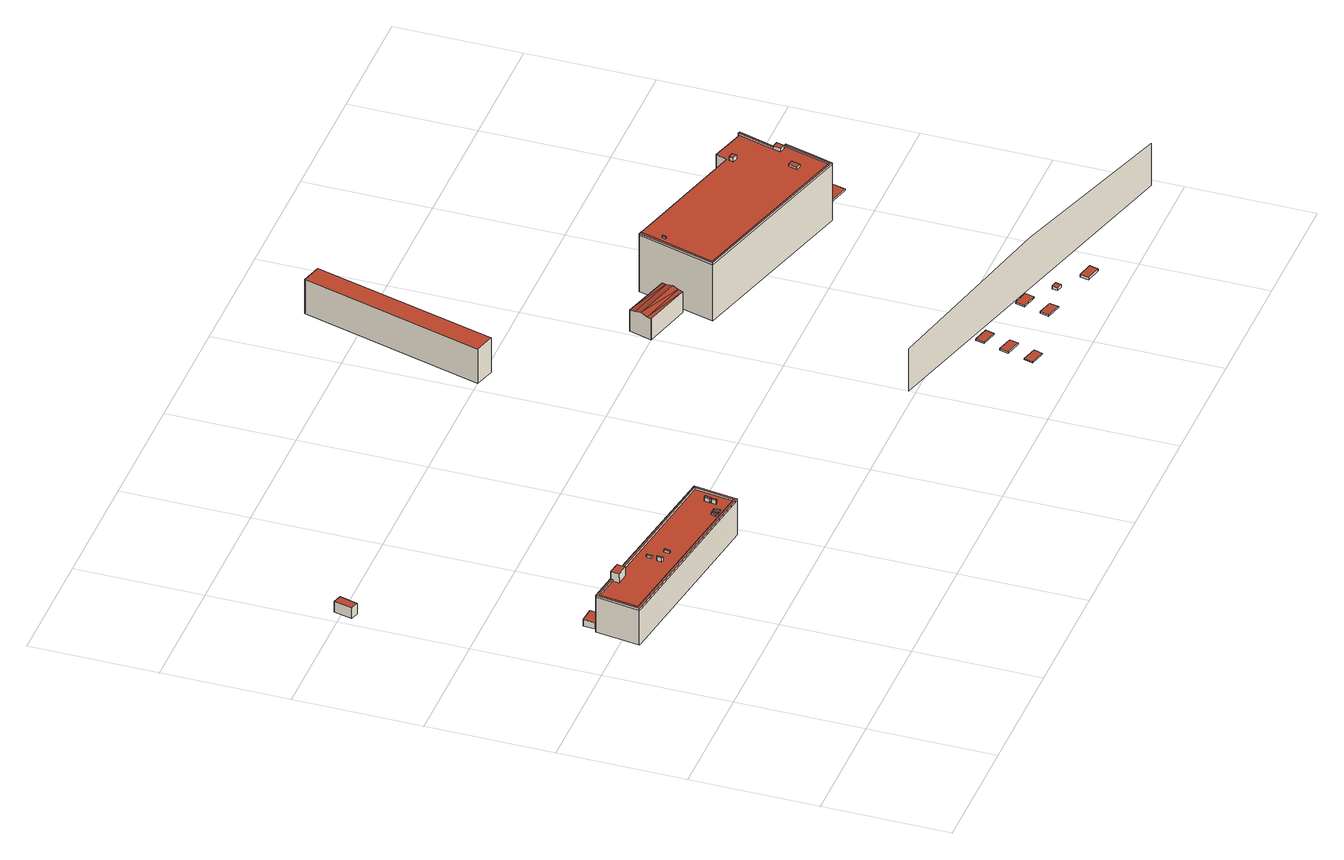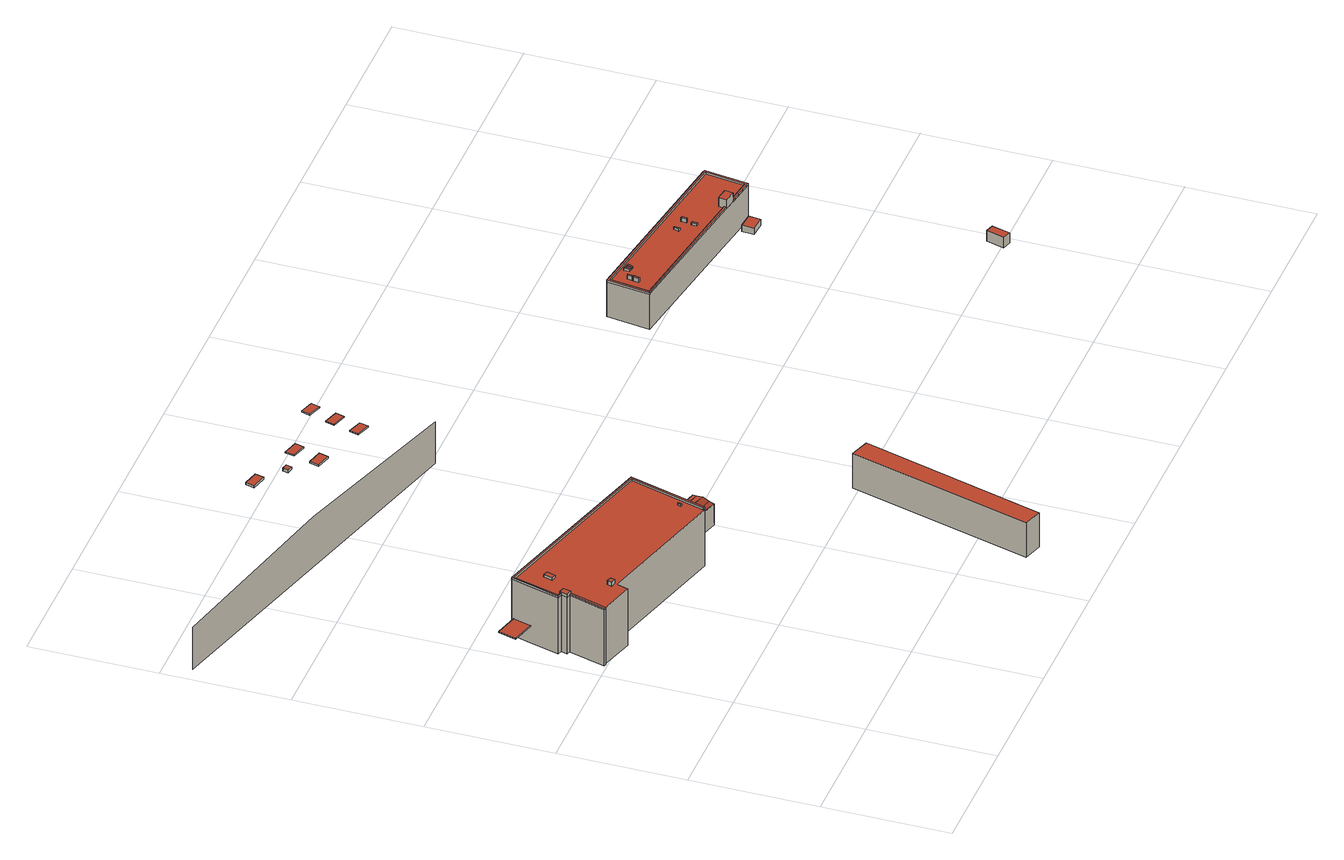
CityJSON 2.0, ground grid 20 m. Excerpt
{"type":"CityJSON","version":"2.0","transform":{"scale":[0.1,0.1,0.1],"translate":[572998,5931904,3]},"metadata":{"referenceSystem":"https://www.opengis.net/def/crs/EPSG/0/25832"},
"CityObjects":{
"building1":{"type":"Building","attributes":{"Grundfläche 2D":"4.624309","Grundhöhe NN":"3.752"},"geometry":[{"type":"Solid","lod":"3","boundaries":[[[[0,1,2,3]],[[4,5,3,2]],[[5,6,0,3]],[[6,7,1,0]],[[7,4,2,1]],[[7,6,5,4]]]],"semantics":{"surfaces":[{"type":"RoofSurface"},{"type":"WallSurface"},{"type":"GroundSurface"}],"values":[[0,1,1,1,1,2]]}}]},
"building2":{"type":"Building","attributes":{"Grundfläche 2D":"4.207154","Grundhöhe NN":"3.457"},"geometry":[{"type":"Solid","lod":"3","boundaries":[[[[8,9,10,11]],[[12,13,11,10]],[[13,14,8,11]],[[14,15,9,8]],[[15,12,10,9]],[[15,14,13,12]]]],"semantics":{"surfaces":[{"type":"RoofSurface"},{"type":"WallSurface"},{"type":"GroundSurface"}],"values":[[0,1,1,1,1,2]]}}]},
"building3":{"type":"Building","attributes":{"Grundfläche 2D":"209.278559","Grundhöhe NN":"3.752"},"children":["building3-1","building3-2","building3-3","building3-4","building3-5","building3-6","building3-7","building3-8","building3-9","building3-10"],"geometry":[{"type":"MultiSurface","lod":"3","boundaries":[[[16,17,18,19,20,21,22,23,24,25,26]],[[27,28,29,30,31,32,33,34]],[[35,36,21,20]],[[36,37,38,23,22,21]],[[38,28,24,23]],[[27,34,26,25]],[[34,33,16,26]],[[17,16,33,32]],[[18,17,32,31]],[[30,35,20,19]],[[36,35,39,40]],[[41,38,37,36,40,42]],[[28,38,41,43]],[[35,30,29,28,43,44,45,39]],[[44,43,41,42,40,39,45]]],"semantics":{"surfaces":[{"type":"RoofSurface"},{"type":"WallSurface"},{"type":"GroundSurface"}],"values":[0,0,1,1,1,1,1,1,1,1,1,1,1,1,2]}}]},
"building3-1":{"type":"BuildingInstallation","parents":["building3"],"geometry":[{"type":"MultiSurface","lod":"3","boundaries":[[[46,47,48,49]],[[49,48,50,51]],[[46,49,51,52]],[[47,46,52,53]],[[48,47,53,50]]],"semantics":{"surfaces":[{"type":"RoofSurface"},{"type":"WallSurface"}],"values":[0,1,1,1,1]}}]},
"building3-2":{"type":"BuildingInstallation","parents":["building3"],"geometry":[{"type":"MultiSurface","lod":"3","boundaries":[[[54,55,56,57]],[[57,56,58,59]],[[54,57,59,60]],[[55,54,60,61]],[[56,55,61,58]]],"semantics":{"surfaces":[{"type":"RoofSurface"},{"type":"WallSurface"}],"values":[0,1,1,1,1]}}]},
"building3-3":{"type":"BuildingInstallation","parents":["building3"],"geometry":[{"type":"MultiSurface","lod":"3","boundaries":[[[62,63,64,65,66]],[[67,68,63,62]],[[69,64,63,68]],[[69,70,65,64]],[[70,71,67,62,66,65]]],"semantics":{"surfaces":[{"type":"RoofSurface"},{"type":"WallSurface"}],"values":[0,1,1,1,1]}}]},
"building3-4":{"type":"BuildingInstallation","parents":["building3"],"geometry":[{"type":"MultiSurface","lod":"3","boundaries":[[[72,73,62,74,75]],[[76,67,62,73]],[[67,77,78,75,74,62]],[[78,79,72,75]],[[73,72,79,76]]],"semantics":{"surfaces":[{"type":"RoofSurface"},{"type":"WallSurface"}],"values":[0,1,1,1,1]}}]},
"building3-5":{"type":"BuildingInstallation","parents":["building3"],"geometry":[{"type":"MultiSurface","lod":"3","boundaries":[[[80,81,82,83]],[[83,82,84,85]],[[80,83,85,86]],[[81,80,86,87]],[[82,81,87,84]]],"semantics":{"surfaces":[{"type":"RoofSurface"},{"type":"WallSurface"}],"values":[0,1,1,1,1]}}]},
"building3-6":{"type":"BuildingInstallation","parents":["building3"],"geometry":[{"type":"MultiSurface","lod":"3","boundaries":[[[88,89,90,91]],[[92,93,90,89]],[[91,90,93,94]],[[94,95,88,91]],[[89,88,95,92]]],"semantics":{"surfaces":[{"type":"RoofSurface"},{"type":"WallSurface"}],"values":[0,1,1,1,1]}}]},
"building3-7":{"type":"BuildingInstallation","parents":["building3"],"geometry":[{"type":"MultiSurface","lod":"3","boundaries":[[[96,97,98,99]],[[99,98,100,101]],[[96,99,101,102]],[[97,96,102,103]],[[98,97,103,100]]],"semantics":{"surfaces":[{"type":"RoofSurface"},{"type":"WallSurface"}],"values":[0,1,1,1,1]}}]},
"building3-8":{"type":"BuildingInstallation","parents":["building3"],"geometry":[{"type":"MultiSurface","lod":"3","boundaries":[[[104,105,106,107]],[[107,106,108,109]],[[104,107,109,110]],[[105,104,110,111]],[[106,105,111,108]]],"semantics":{"surfaces":[{"type":"RoofSurface"},{"type":"WallSurface"}],"values":[0,1,1,1,1]}}]},
"building3-9":{"type":"BuildingInstallation","parents":["building3"],"geometry":[{"type":"MultiSurface","lod":"3","boundaries":[[[112,113,114,115]],[[113,112,19,18,31,116]],[[114,113,116,117]],[[114,117,118,119,120,115]],[[29,30,19,112,115,120]]],"semantics":{"surfaces":[{"type":"RoofSurface"},{"type":"WallSurface"}],"values":[0,1,1,1,1]}}]},
"building3-10":{"type":"BuildingInstallation","parents":["building3"],"geometry":[{"type":"MultiSurface","lod":"3","boundaries":[[[25,24,120,119]],[[25,119,118,27]],[[120,24,28,29]]],"semantics":{"surfaces":[{"type":"RoofSurface"},{"type":"WallSurface"}],"values":[0,1,1]}}]},
"building4":{"type":"Building","attributes":{"Grundfläche 2D":"8311.537748","Grundhöhe NN":"3.519"},"children":["building4-1","building4-2","building4-3","building4-4","building4-5","building4-6","building4-7"],"geometry":[{"type":"MultiSurface","lod":"3","boundaries":[[[121,122,123,124,125]]],"semantics":{"surfaces":[{"type":"WallSurface"}],"values":[0]}}]},
"building4-1":{"type":"BuildingInstallation","parents":["building4"],"geometry":[{"type":"MultiSurface","lod":"3","boundaries":[[[126,127,128,129]],[[129,128,130,131]],[[126,129,131,132]],[[127,126,132,133]],[[128,127,133,130]]],"semantics":{"surfaces":[{"type":"RoofSurface"},{"type":"WallSurface"}],"values":[0,1,1,1,1]}}]},
"building4-2":{"type":"BuildingInstallation","parents":["building4"],"geometry":[{"type":"MultiSurface","lod":"3","boundaries":[[[134,135,136,137]],[[137,136,138,139]],[[134,137,139,140]],[[135,134,140,141]],[[136,135,141,138]]],"semantics":{"surfaces":[{"type":"RoofSurface"},{"type":"WallSurface"}],"values":[0,1,1,1,1]}}]},
"building4-3":{"type":"BuildingInstallation","parents":["building4"],"geometry":[{"type":"MultiSurface","lod":"3","boundaries":[[[142,143,144,145]],[[145,144,146,147]],[[142,145,147,148]],[[143,142,148,149]],[[144,143,149,146]]],"semantics":{"surfaces":[{"type":"RoofSurface"},{"type":"WallSurface"}],"values":[0,1,1,1,1]}}]},
"building4-4":{"type":"BuildingInstallation","parents":["building4"],"geometry":[{"type":"MultiSurface","lod":"3","boundaries":[[[150,151,152,153]],[[153,152,154,155]],[[150,153,155,156]],[[151,150,156,157]],[[152,151,157,154]]],"semantics":{"surfaces":[{"type":"RoofSurface"},{"type":"WallSurface"}],"values":[0,1,1,1,1]}}]},
"building4-5":{"type":"BuildingInstallation","parents":["building4"],"geometry":[{"type":"MultiSurface","lod":"3","boundaries":[[[158,159,160,161]],[[161,160,162,163]],[[158,161,163,164]],[[159,158,164,165]],[[160,159,165,162]]],"semantics":{"surfaces":[{"type":"RoofSurface"},{"type":"WallSurface"}],"values":[0,1,1,1,1]}}]},
"building4-6":{"type":"BuildingInstallation","parents":["building4"],"geometry":[{"type":"MultiSurface","lod":"3","boundaries":[[[166,167,168,169]],[[169,168,170,171]],[[166,169,171,172]],[[167,166,172,173]],[[168,167,173,170]]],"semantics":{"surfaces":[{"type":"RoofSurface"},{"type":"WallSurface"}],"values":[0,1,1,1,1]}}]},
"building4-7":{"type":"BuildingInstallation","parents":["building4"],"geometry":[{"type":"MultiSurface","lod":"3","boundaries":[[[174,175,176,177]],[[177,176,178,179]],[[174,177,179,180]],[[175,174,180,181]],[[176,175,181,178]]],"semantics":{"surfaces":[{"type":"RoofSurface"},{"type":"WallSurface"}],"values":[0,1,1,1,1]}}]},
"building5":{"type":"Building","attributes":{"Grundfläche 2D":"98.830958","Grundhöhe NN":"3.002"},"geometry":[{"type":"Solid","lod":"3","boundaries":[[[[182,183,184,185]],[[186,187,185,184]],[[187,188,182,185]],[[188,189,183,182]],[[189,186,184,183]],[[189,188,187,186]]]],"semantics":{"surfaces":[{"type":"RoofSurface"},{"type":"WallSurface"},{"type":"GroundSurface"}],"values":[[0,1,1,1,1,2]]}}]},
"building6":{"type":"Building","attributes":{"Grundfläche 2D":"29.679614","Grundhöhe NN":"3.372"},"geometry":[{"type":"Solid","lod":"3","boundaries":[[[[190,191,192]],[[193,191,190]],[[194,190,192,195]],[[196,195,197]],[[194,195,196]],[[198,199,197,200]],[[196,197,199]],[[200,197,195,192,191,201,202]],[[198,200,202,203]],[[199,198,203,204]],[[193,190,194,196,199,204,205]],[[191,193,205,201]],[[204,203,202,201,205]]]],"semantics":{"surfaces":[{"type":"RoofSurface"},{"type":"WallSurface"},{"type":"GroundSurface"}],"values":[[0,0,0,0,0,0,0,1,1,1,1,1,2]]}}]},
"building7":{"type":"Building","attributes":{"Grundfläche 2D":"395.280574","Grundhöhe NN":"3.372"},"children":["building7-1","building7-2","building7-3","building7-4","building7-5","building7-6"],"geometry":[{"type":"MultiSurface","lod":"3","boundaries":[[[206,207,208,209,210,211,212,213,214,215,216,217,218]],[[219,220,221,222,223,224,225,226,227,228,229,230,231,232,233]],[[213,212,231,230]],[[230,229,214,213]],[[215,214,229,228]],[[228,227,216,215]],[[227,226,234,235,206,218,217,216]],[[235,236,207,206]],[[236,237,208,207]],[[238,239,210,209,208,237]],[[239,232,211,210]],[[224,223,240,241]],[[225,224,241,242]],[[226,225,242,243]],[[244,235,234,226,243,245]],[[236,235,244,246]],[[237,236,246,247]],[[239,238,237,247,248,249]],[[232,239,249,250]],[[233,232,250,251]],[[219,233,251,252]],[[253,220,219,252]],[[221,220,253,254]],[[222,221,254,255]],[[223,222,255,240]],[[245,243,242,241,240,255,254,253,252,251,250,249,248,247,246,244]]],"semantics":{"surfaces":[{"type":"RoofSurface"},{"type":"WallSurface"},{"type":"GroundSurface"}],"values":[0,0,1,1,1,1,1,1,1,1,1,1,1,1,1,1,1,1,1,1,1,1,1,1,1,2]}}]},
"building7-1":{"type":"BuildingInstallation","parents":["building7"],"geometry":[{"type":"MultiSurface","lod":"3","boundaries":[[[256,257,258,259]],[[260,261,259,258]],[[256,259,261,262]],[[257,256,262,263]],[[258,257,263,260]]],"semantics":{"surfaces":[{"type":"RoofSurface"},{"type":"WallSurface"}],"values":[0,1,1,1,1]}}]},
"building7-2":{"type":"BuildingInstallation","parents":["building7"],"geometry":[{"type":"MultiSurface","lod":"3","boundaries":[[[264,265,266,267]],[[267,266,268,269]],[[264,267,269,270]],[[265,264,270,271]],[[266,265,271,268]]],"semantics":{"surfaces":[{"type":"RoofSurface"},{"type":"WallSurface"}],"values":[0,1,1,1,1]}}]},
"building7-3":{"type":"BuildingInstallation","parents":["building7"],"geometry":[{"type":"MultiSurface","lod":"3","boundaries":[[[272,273,274,275]],[[276,272,275,277,278]],[[231,212,273,272,276]],[[274,273,212,211,232,233]],[[274,233,219,279,277,275]]],"semantics":{"surfaces":[{"type":"RoofSurface"},{"type":"WallSurface"}],"values":[0,1,1,1,1]}}]},
"building7-4":{"type":"BuildingInstallation","parents":["building7"],"geometry":[{"type":"MultiSurface","lod":"3","boundaries":[[[280,281,282,283]],[[284,285,283,282]],[[280,283,285,286]],[[286,287,281,280]],[[282,281,287,284]]],"semantics":{"surfaces":[{"type":"RoofSurface"},{"type":"WallSurface"}],"values":[0,1,1,1,1]}}]},
"building7-5":{"type":"BuildingInstallation","parents":["building7"],"geometry":[{"type":"MultiSurface","lod":"3","boundaries":[[[288,289,277,279]],[[221,222,278,277,289]],[[219,220,288,279]],[[220,221,289,288]]],"semantics":{"surfaces":[{"type":"RoofSurface"},{"type":"WallSurface"}],"values":[0,1,1,1]}}]},
"building7-6":{"type":"BuildingInstallation","parents":["building7"],"geometry":[{"type":"MultiSurface","lod":"3","boundaries":[[[290,291,292,293]],[[294,295,293,292]],[[295,296,290,293]],[[296,297,291,290]],[[297,294,292,291]],[[297,296,295,294]]],"semantics":{"surfaces":[{"type":"RoofSurface"},{"type":"WallSurface"},{"type":"OuterCeilingSurface"}],"values":[0,1,1,1,1,2]}}]}
},
"vertices":[
[97,461,19],[95,442,19],[119,440,19],[121,459,19],[119,440,8],[121,459,8],[97,461,8],[95,442,8],
[10,781,23],[23,777,23],[31,806,23],[17,810,23],[31,806,5],[17,810,5],[10,781,5],[23,777,5],
[83,373,72],[92,435,72],[134,429,72],[135,432,72],[89,439,72],[79,370,72],[82,369,72],[378,325,72],[388,393,72],[384,391,72],[375,329,72],[384,391,69],[388,393,69],[154,429,69],[135,432,69],[134,429,69],[92,435,69],[83,373,69],[375,329,69],[89,439,69],[79,370,69],[82,369,69],[378,325,69],[89,439,8],[79,370,8],[378,325,8],[82,369,8],[388,393,8],[154,429,8],[135,432,8],
[201,378,76],[204,377,76],[205,386,76],[202,386,76],[205,386,69],[202,386,69],[201,378,69],[204,377,69],
[360,360,76],[364,360,76],[365,369,76],[362,369,76],[365,369,69],[362,369,69],[360,360,69],[364,360,69],
[337,349,72],[334,349,72],[331,341,72],[335,340,72],[335,341,72],[337,349,69],[334,349,69],[331,341,69],[335,340,69],[335,341,69],
[340,340,72],[340,348,72],[337,348,72],[336,340,72],[340,348,69],[337,348,69],[336,340,69],[340,340,69],
[359,350,76],[362,350,76],[363,358,76],[360,358,76],[363,358,69],[360,358,69],[359,350,69],[362,350,69],
[344,339,73],[344,348,73],[341,348,73],[341,339,73],[344,348,69],[341,348,69],[341,339,69],[344,339,69],
[224,374,73],[226,374,73],[228,382,73],[225,383,73],[228,382,69],[225,383,69],[224,374,69],[226,374,69],
[204,395,73],[207,394,73],[208,402,73],[205,403,73],[208,402,69],[205,403,69],[204,395,69],[207,394,69],
[135,432,85],[133,419,85],[152,416,85],[154,429,85],[133,419,69],[152,416,69],[153,425,69],[153,425,72],[154,429,72],
[794,209,79],[1089,127,94],[1382,45,79],[1382,45,5],[794,209,5],
[820,43,84],[816,29,84],[839,22,85],[843,36,85],[839,22,83],[843,36,83],[820,43,82],[816,29,82],
[831,84,84],[827,70,84],[851,63,85],[855,77,85],[851,63,83],[855,77,83],[831,84,82],[827,70,82],
[842,124,84],[838,110,84],[862,103,85],[866,117,85],[862,103,83],[866,117,83],[842,124,82],[838,110,82],
[928,56,90],[924,42,90],[948,35,90],[951,50,90],[948,35,88],[951,50,88],[928,56,87],[924,42,87],
[939,97,90],[935,82,90],[959,76,90],[963,91,90],[959,76,88],[963,91,88],[939,97,87],[935,82,87],
[993,47,95],[995,56,95],[986,58,95],[984,49,95],[986,58,90],[984,49,90],[993,47,90],[995,56,90],
[1024,29,96],[1021,15,96],[1045,9,96],[1049,23,96],[1045,9,93],[1049,23,93],[1024,29,92],[1021,15,92],
[698,1089,60],[617,800,60],[649,790,61],[729,1080,61],[649,790,0],[729,1080,0],[698,1089,0],[617,800,0],
[879,605,42],[804,634,41],[802,626,42],[881,612,41],[876,594,45],[799,615,45],[873,585,42],[795,605,42],[794,598,41],[871,577,41],[793,598,41],[804,634,4],[793,598,4],[794,598,4],[871,577,4],[881,612,4],
[900,653,106],[866,530,106],[1153,448,106],[1162,480,106],[1175,526,106],[1167,528,106],[1167,526,106],[1172,525,106],[1152,452,106],[870,532,106],[904,652,106],[903,652,106],[902,652,106],[1164,540,103],[1181,598,103],[1178,599,103],[1177,597,103],[1122,613,103],[1116,595,103],[903,654,103],[903,652,103],[904,652,103],[870,532,103],[1152,452,103],[1172,525,103],[1167,526,103],[1167,528,103],[1170,538,103],[902,652,103],[900,653,103],[866,530,103],[1153,448,103],[1162,480,103],[1175,526,103],[1122,613,4],[1116,595,4],[903,654,4],[903,652,4],[900,653,4],[902,652,4],[866,530,4],[1153,448,4],[1162,480,4],[1175,526,4],[1167,528,4],[1170,538,4],[1164,540,4],[1181,598,4],[1178,599,4],[1177,597,4],
[1121,582,110],[1123,589,110],[1115,591,110],[1113,584,110],[1115,591,103],[1113,584,103],[1121,582,103],[1123,589,103],
[1133,490,107],[1137,504,107],[1129,506,107],[1125,492,107],[1129,506,103],[1125,492,103],[1133,490,103],[1137,504,103],
[1158,528,109],[1167,526,109],[1170,538,109],[1161,540,109],[1158,528,103],[1161,540,106],[1161,540,103],[1164,540,106],
[903,615,107],[905,614,107],[907,619,107],[905,620,107],[907,619,103],[905,620,103],[903,615,103],[905,614,103],
[1181,598,106],[1178,599,106],
[1191,442,35],[1199,470,35],[1162,480,35],[1154,452,35],[1162,480,33],[1154,452,33],[1191,442,33],[1199,470,33]
]}
